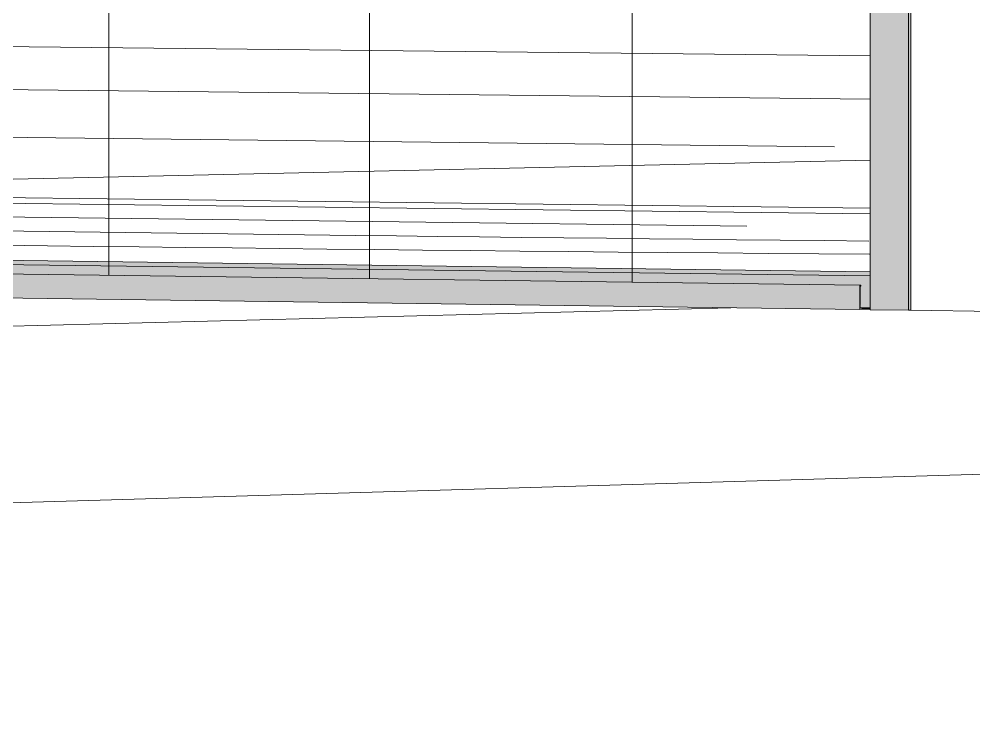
# Model space of a CAD drawing. Header units: inches. Extents: x 31213 to 31218, y -65 to 66.
# Drawn here: x 31216.24282 to 31216.26217, y -64.92743 to -64.91325 of the extents above; entities that cross this region are included whole.
import ezdxf

# ---------------------------------------------------------------- set-up
doc = ezdxf.new("R2010")
doc.units = ezdxf.units.IN
doc.header["$MEASUREMENT"] = 0
for name, color, linetype, lineweight in [('A-FLOR-OTLN', 90, 'Continuous', 9), ('A-GLAZ-CURT', 52, 'Continuous', 9), ('A-GLAZ-CWMG', 51, 'Continuous', 9), ('A-WALL', 113, 'Continuous', 13), ('A-WALL-PATT', 111, 'Continuous', 13), ('EOP-PR', 4, 'Continuous', 9), ('L-SITE-WALL', 31, 'Continuous', 13)]:
    doc.layers.add(name, color=color, linetype=linetype, lineweight=lineweight)

# ---------------------------------------------------------------- blocks, each defined once
blk = doc.blocks.new('FP_70-Looking South East')
at = {"layer": 'A-WALL-PATT', "lineweight": 9}
for p, q in [((-6208.304231, -64.918586), (-6208.304228, -64.788438)), ((-6208.309549, -64.918516), (-6208.309544, -64.788789)), ((-6208.314833, -64.918446), (-6208.314825, -64.789138))]:
    blk.add_line(p, q, dxfattribs=at)

msp = doc.modelspace()

# ---------------------------------------------------------------- hatches: boundary and pattern name
at = {"layer": 'A-GLAZ-CWMG', "lineweight": 5}
for points in [[(31216.260843, -64.919152), (31216.260843, -64.836884), (31216.26007, -64.836913), (31216.26007, -64.919141)], [(31216.260843, -64.919152), (31216.260889, -64.91915), (31216.260888, -64.837722), (31216.261265, -64.837689), (31216.261253, -64.837669), (31216.260843, -64.83767), (31216.260843, -64.918463)], [(31216.26007, -64.918455), (31216.26007, -64.918371), (31216.186781, -64.917414), (31216.186781, -64.917494), (31216.259941, -64.918453)], [(31216.26007, -64.919104), (31216.26007, -64.918389), (31216.186841, -64.917433), (31216.186841, -64.917681), (31216.259868, -64.918668), (31216.25988, -64.919101), (31216.259941, -64.919102)], [(31216.259855, -64.919138), (31216.259855, -64.918647), (31216.186416, -64.917676), (31216.186416, -64.918145), (31216.242428, -64.918903)], [(31216.26007, -64.919118), (31216.26007, -64.919112), (31216.259941, -64.919117)]]:
    msp.add_hatch(color=256, dxfattribs=at).paths.add_polyline_path(points, flags=0)
at = {"layer": 'A-WALL', "lineweight": 5, "transparency": 33554573}
msp.add_hatch(color=256, dxfattribs=at).paths.add_polyline_path([(31216.260865, -64.919129), (31216.260889, -64.919129), (31216.260888, -64.837722), (31216.261178, -64.837685), (31216.261178, -64.837664), (31216.260865, -64.83767), (31216.260865, -64.918463)], flags=0)

# ---------------------------------------------------------------- linework, layer by layer
at = {"layer": 'A-FLOR-OTLN'}
for p, q in [((31216.26007, -64.913996), (31216.19412, -64.91331)), ((31216.26007, -64.914876), (31216.194087, -64.914155)), ((31216.259347, -64.915843), (31216.194052, -64.91509)), ((31216.238332, -64.91659), (31216.26007, -64.916113)), ((31216.26007, -64.917202), (31216.194002, -64.916386)), ((31216.257569, -64.917449), (31216.193992, -64.916654)), ((31216.26007, -64.917084), (31216.240473, -64.916844)), ((31216.249642, -64.917635), (31216.193981, -64.916929))]:
    msp.add_line(p, q, dxfattribs=at)
for points in [[(31216.260043, -64.917751, 0), (31216.259142, -64.917742, 0), (31216.258246, -64.917733, 0), (31216.257357, -64.917724, 0), (31216.256473, -64.917714, 0), (31216.255596, -64.917705, 0), (31216.254726, -64.917695, 0), (31216.253862, -64.917686, 0), (31216.253004, -64.917676, 0), (31216.252153, -64.917666, 0), (31216.251309, -64.917656, 0), (31216.250472, -64.917645, 0), (31216.249642, -64.917635, 0)], [(31216.260055, -64.918018, 0), (31216.259024, -64.918009, 0), (31216.258, -64.918, 0), (31216.256981, -64.917991, 0), (31216.255968, -64.917982, 0), (31216.254961, -64.917973, 0), (31216.253961, -64.917963, 0), (31216.252967, -64.917953, 0), (31216.251979, -64.917943, 0), (31216.250998, -64.917933, 0), (31216.250023, -64.917923, 0), (31216.249056, -64.917913, 0), (31216.248095, -64.917902, 0), (31216.247141, -64.917891, 0), (31216.246194, -64.917881, 0), (31216.245255, -64.91787, 0), (31216.244323, -64.917858, 0), (31216.243398, -64.917847, 0), (31216.24248, -64.917836, 0), (31216.24157, -64.917824, 0)]]:
    msp.add_polyline3d(points, dxfattribs=at)
at = {"layer": 'A-GLAZ-CWMG'}
for p, q in [((31216.26007, -64.836913), (31216.26007, -64.919141)), ((31216.260843, -64.836884), (31216.260843, -64.919152)), ((31216.26007, -64.918371), (31216.186781, -64.917414)), ((31216.26007, -64.918455), (31216.186781, -64.917494)), ((31216.259855, -64.918647), (31216.186416, -64.917676)), ((31216.259855, -64.919138), (31216.186416, -64.918145)), ((31216.25988, -64.918646), (31216.259855, -64.918647)), ((31216.259855, -64.918647), (31216.259855, -64.919138)), ((31216.25988, -64.918667), (31216.25988, -64.918646)), ((31216.259868, -64.918668), (31216.25988, -64.918667)), ((31216.259868, -64.919117), (31216.259868, -64.918668)), ((31216.259855, -64.919138), (31216.26007, -64.919133)), ((31216.26007, -64.919104), (31216.259867, -64.919101)), ((31216.26007, -64.919112), (31216.259895, -64.919116)), ((31216.260843, -64.919152), (31216.26007, -64.919141)), ((31216.260889, -64.91915), (31216.260843, -64.919152))]:
    msp.add_line(p, q, dxfattribs=at)
at = {"layer": 'A-WALL'}
for p, q in [((31216.26007, -64.919106), (31216.259867, -64.919104)), ((31216.259895, -64.919116), (31216.26007, -64.919118))]:
    msp.add_line(p, q, dxfattribs=at)
at = {"layer": 'EOP-PR'}
for p, q in [((31215.928111, -64.927431), (31216.257243, -64.919103)), ((31216.292059, -64.921602), (31216.187189, -64.924676))]:
    msp.add_line(p, q, dxfattribs=at)
at = {"layer": 'L-SITE-WALL'}
for p, q in [((31216.260888, -64.837722), (31216.260889, -64.919153)), ((31216.260889, -64.919153), (31216.276108, -64.919359))]:
    msp.add_line(p, q, dxfattribs=at)

# ---------------------------------------------------------------- block references
at = {"layer": 'A-GLAZ-CURT'}
msp.add_blockref('FP_70-Looking South East', (37424.559473, 0), dxfattribs=at)

doc.saveas('drawing.dxf')
